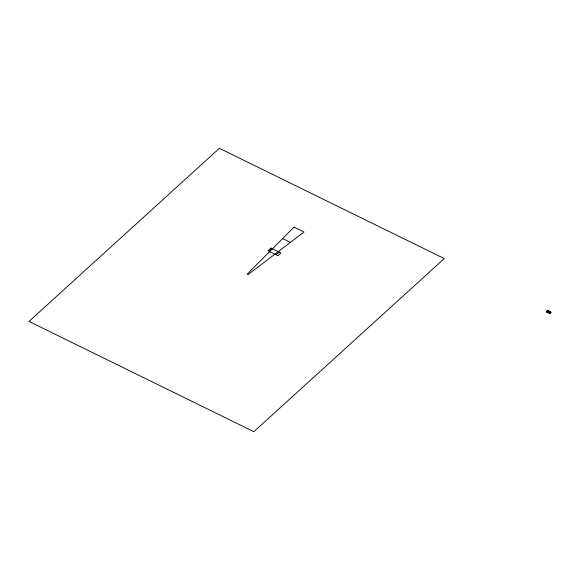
<?xml version="1.0" encoding="UTF-8"?>
<svg xmlns="http://www.w3.org/2000/svg" width="580" height="580" viewBox="0 0 580 580"><rect width="100%" height="100%" fill="white"/><g stroke="black" fill="none" stroke-linecap="round" stroke-linejoin="round"><path stroke-width="0.87" d="M269.091 251.307L271.882 248.508M546.411 311.395L547.6 310.314L550.63 311.801L551 312.591L549.811 313.678L546.78 312.192L546.411 311.395L549.441 312.881L549.811 313.678M546.78 312.192L547.97 311.105L551 312.591M549.441 312.881L550.63 311.801M275.986 254.692L279.321 252.155M282.634 238.569L290.406 242.375M547.6 310.314L547.97 311.105M294.009 227.15L247.181 274.173L248.073 274.608L303.978 232.036L294.009 227.15M219.407 148.299L29 321.429L253.851 431.701L444.258 258.571L219.407 148.299M270.998 248.073L268.018 250.785L277.987 255.671L280.966 252.96L270.998 248.073"/></g></svg>
